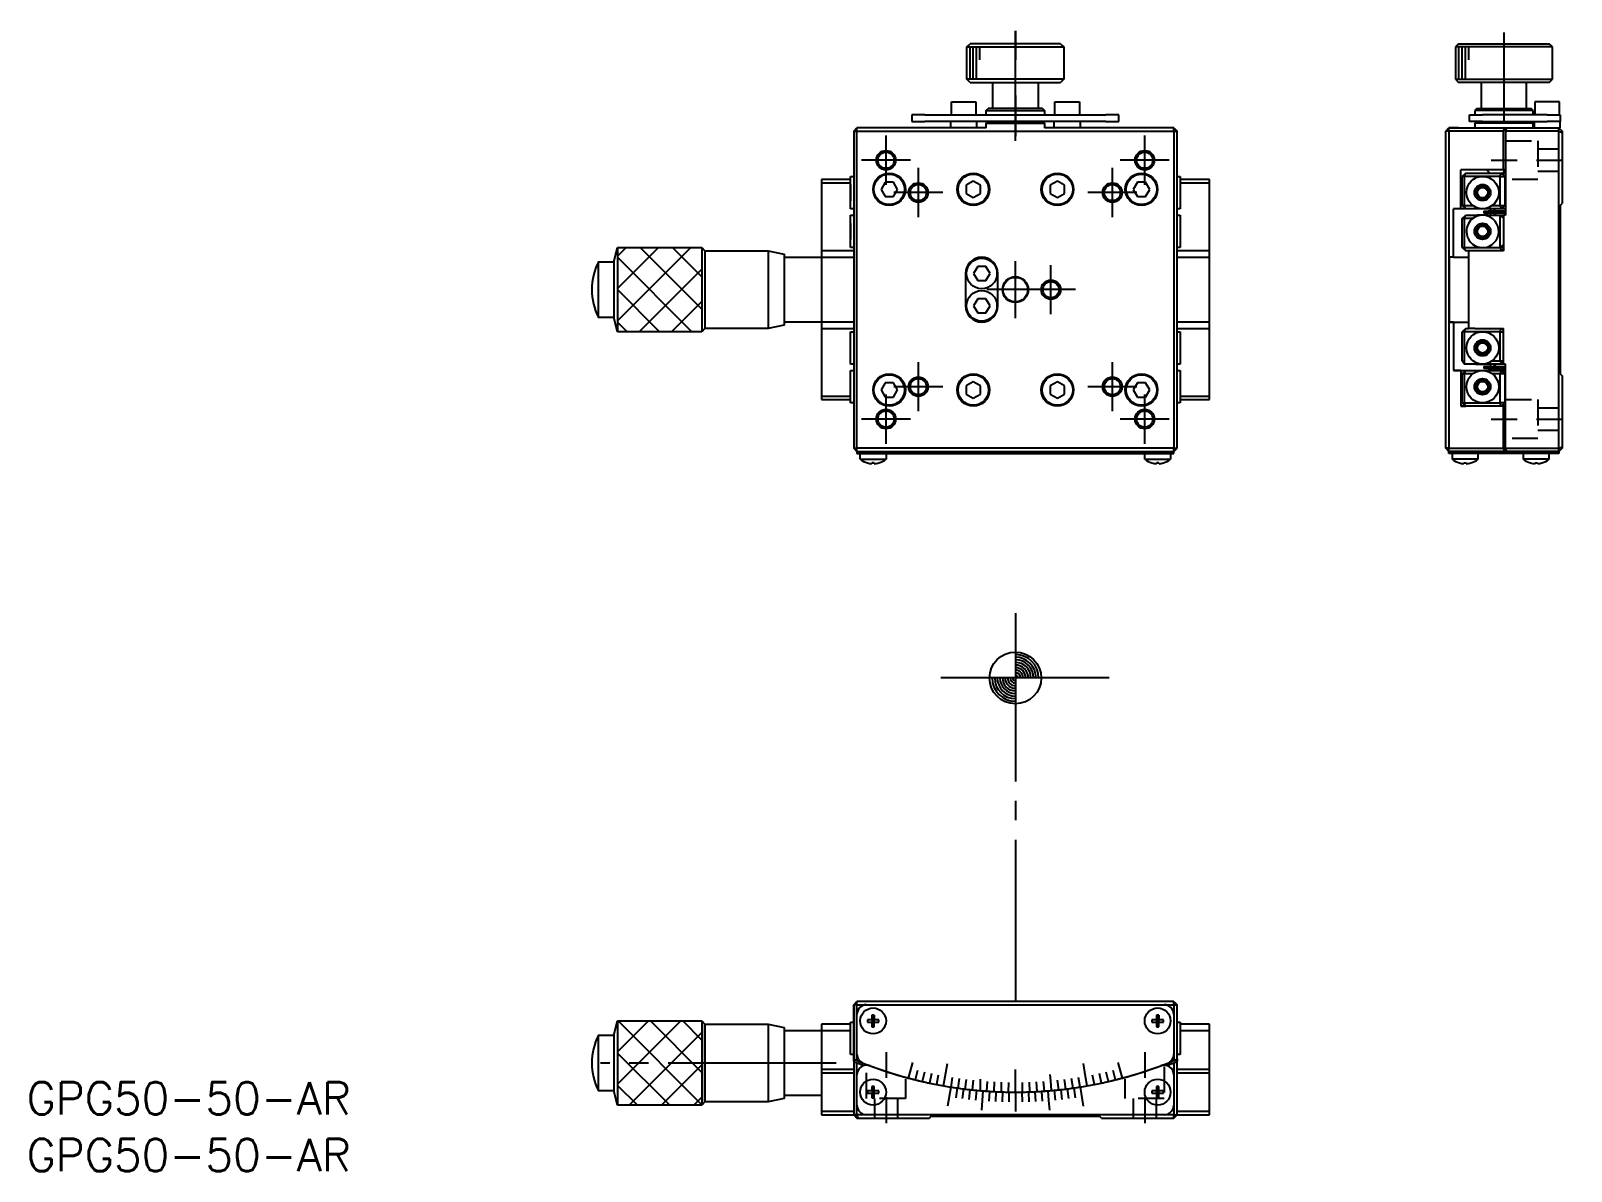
# Model space of a CAD drawing. Extents: x 37 to 156, y 145 to 233.
import ezdxf

# ---------------------------------------------------------------- set-up
doc = ezdxf.new("R2010")
doc.units = 0
doc.linetypes.add('CENTER', pattern=[17.5, 13, -1.5, 1.5, -1.5])
doc.linetypes.add('DASHED', pattern=[3.5, 2, -1.5])
doc.layers.get('0').update_dxf_attribs({"linetype": 'CONTINUOUS'})
doc.layers.add('CENTER', color=1, linetype='CENTER')
doc.styles.get("Standard").update_dxf_attribs({"font": 'txt.shx', "bigfont": '@extfont2.shx'})

msp = doc.modelspace()

# ---------------------------------------------------------------- linework, layer by layer
at = {"color": 7, "linetype": 'CONTINUOUS'}
for p, q in [((109.34, 231.94), (109.59, 232.19)), ((109.34, 231.94), (116.84, 231.94)), ((109.34, 229.44), (109.34, 231.94)), ((116.59, 232.19), (109.59, 232.19)), ((116.59, 232.19), (109.59, 232.19)), ((116.59, 232.19), (116.84, 231.94)), ((116.84, 231.94), (116.84, 229.44)), ((147.36, 232.19), (147.11, 231.94)), ((150.86, 231.94), (147.11, 231.94)), ((147.11, 231.94), (147.11, 229.44)), ((147.36, 232.19), (150.86, 232.19)), ((150.86, 232.19), (154.36, 232.19)), ((154.61, 231.94), (150.86, 231.94)), ((154.61, 231.94), (154.36, 232.19)), ((154.61, 229.44), (154.61, 231.94)), ((116.84, 229.44), (109.34, 229.44)), ((109.59, 229.19), (109.34, 229.44)), ((109.59, 229.19), (116.59, 229.19)), ((111.34, 227.19), (111.34, 229.19)), ((114.84, 229.19), (114.84, 227.19)), ((116.84, 229.44), (116.59, 229.19)), ((147.11, 229.44), (150.86, 229.44)), ((147.11, 229.44), (147.36, 229.19)), ((150.86, 229.19), (147.36, 229.19)), ((149.11, 229.19), (149.11, 227.19)), ((150.86, 229.44), (154.61, 229.44)), ((154.36, 229.19), (150.86, 229.19)), ((152.61, 227.19), (152.61, 229.19)), ((154.36, 229.19), (154.61, 229.44)), ((108.14, 227.69), (110.04, 227.69)), ((108.14, 226.69), (108.14, 227.69)), ((110.04, 227.69), (110.04, 226.69)), ((116.14, 227.69), (118.04, 227.69)), ((116.14, 226.69), (116.14, 227.69)), ((118.04, 227.69), (118.04, 226.69)), ((155.16, 227.69), (153.26, 227.69)), ((153.26, 227.69), (153.26, 226.69)), ((155.16, 226.69), (155.16, 227.69)), ((105.09, 226.69), (105.09, 226.19)), ((106.09, 226.69), (105.09, 226.69)), ((106.09, 226.69), (120.09, 226.69)), ((110.84, 227.04), (110.99, 227.19)), ((110.84, 227.04), (115.34, 227.04)), ((110.84, 226.69), (110.84, 227.04)), ((115.19, 227.19), (110.99, 227.19)), ((111.34, 227.19), (110.99, 227.19)), ((115.19, 227.19), (114.84, 227.19)), ((115.19, 227.19), (115.34, 227.04)), ((115.34, 227.04), (115.34, 226.69)), ((121.09, 226.69), (120.09, 226.69)), ((121.09, 226.19), (121.09, 226.69)), ((148.21, 226.19), (148.21, 226.69)), ((148.21, 226.69), (149.21, 226.69)), ((148.76, 227.19), (148.61, 227.04)), ((150.86, 227.04), (148.61, 227.04)), ((148.61, 227.04), (148.61, 226.69)), ((148.76, 227.19), (150.86, 227.19)), ((154.21, 226.69), (149.21, 226.69)), ((150.86, 227.19), (152.96, 227.19)), ((153.11, 227.04), (150.86, 227.04)), ((153.11, 227.04), (152.96, 227.19)), ((153.11, 226.69), (153.11, 227.04)), ((154.21, 226.69), (155.21, 226.69)), ((155.21, 226.69), (155.21, 226.19)), ((100.59, 225.44), (100.84, 225.69)), ((100.59, 225.44), (100.84, 225.44)), ((100.59, 225.44), (100.59, 200.94)), ((109.09, 225.69), (100.84, 225.69)), ((100.84, 225.44), (100.84, 225.69)), ((100.84, 225.44), (125.34, 225.44)), ((100.84, 200.94), (100.84, 225.44)), ((105.09, 226.19), (106.09, 226.19)), ((120.09, 226.19), (106.09, 226.19)), ((108.09, 225.69), (108.09, 226.19)), ((110.84, 225.69), (109.09, 225.69)), ((110.09, 226.19), (110.09, 225.69)), ((110.84, 226.04), (110.99, 226.19)), ((110.84, 226.04), (115.34, 226.04)), ((110.84, 225.69), (110.84, 226.04)), ((115.19, 226.19), (115.34, 226.04)), ((115.34, 226.04), (115.34, 225.69)), ((115.59, 225.69), (115.34, 225.69)), ((122.09, 225.69), (115.59, 225.69)), ((116.09, 225.69), (116.09, 226.19)), ((118.09, 226.19), (118.09, 225.69)), ((120.09, 226.19), (121.09, 226.19)), ((125.34, 225.69), (122.09, 225.69)), ((125.34, 225.44), (125.34, 225.69)), ((125.34, 225.69), (125.59, 225.44)), ((125.34, 225.44), (125.59, 225.44)), ((125.34, 225.44), (125.34, 200.94)), ((125.59, 200.94), (125.59, 225.44)), ((146.36, 225.44), (146.61, 225.69)), ((146.36, 225.44), (146.61, 225.69)), ((146.61, 225.44), (146.36, 225.44)), ((146.36, 200.94), (146.36, 225.44)), ((146.61, 225.44), (146.61, 225.69)), ((146.61, 225.69), (150.92, 225.69)), ((147.36, 225.69), (146.61, 225.69)), ((150.82, 225.44), (146.61, 225.44)), ((146.61, 225.44), (146.61, 200.94)), ((149.21, 226.19), (148.21, 226.19)), ((148.76, 226.19), (148.61, 226.04)), ((148.61, 226.04), (148.61, 225.69)), ((150.86, 226.04), (148.61, 226.04)), ((149.21, 226.19), (154.21, 226.19)), ((150.82, 222.44), (150.82, 225.44)), ((153.11, 226.04), (150.86, 226.04)), ((150.92, 225.69), (151.09, 225.69)), ((150.98, 225.44), (150.98, 218.94)), ((155.11, 225.44), (150.98, 225.44)), ((151.09, 225.69), (151.86, 225.69)), ((151.86, 225.69), (155.11, 225.69)), ((153.11, 226.04), (152.96, 226.19)), ((153.11, 225.69), (153.11, 226.04)), ((153.21, 226.19), (153.21, 225.69)), ((155.21, 226.19), (154.21, 226.19)), ((155.11, 225.69), (155.21, 225.69)), ((155.11, 225.44), (155.11, 225.69)), ((155.11, 225.69), (155.36, 225.44)), ((155.11, 221.44), (155.11, 225.44)), ((155.11, 225.44), (155.36, 225.33)), ((155.21, 225.69), (155.21, 226.19)), ((155.36, 225.44), (155.36, 225.33)), ((155.36, 225.33), (155.36, 219.84)), ((100.34, 221.69), (98.09, 221.69)), ((98.09, 221.69), (98.09, 221.44)), ((100.34, 220.69), (100.34, 221.94)), ((100.34, 219.44), (100.34, 221.94)), ((100.34, 221.94), (100.59, 221.94)), ((109.84, 221.57), (109.29, 221.25)), ((110.39, 221.25), (109.84, 221.57)), ((116.34, 221.57), (115.79, 221.25)), ((116.89, 221.25), (116.34, 221.57)), ((125.59, 221.94), (125.84, 221.94)), ((125.84, 221.94), (125.84, 219.44)), ((128.09, 221.69), (125.84, 221.69)), ((128.09, 221.44), (128.09, 221.69)), ((150.82, 222.44), (147.53, 222.44)), ((147.53, 219.44), (147.53, 222.44)), ((147.92, 222.19), (147.63, 221.94)), ((147.78, 221.94), (147.63, 221.94)), ((147.63, 219.69), (147.63, 221.94)), ((147.78, 221.94), (147.92, 222.19)), ((149.21, 221.94), (147.78, 221.94)), ((147.78, 221.94), (147.78, 219.69)), ((147.92, 222.19), (150.65, 222.19)), ((150.57, 221.94), (149.21, 221.94)), ((149.51, 222.44), (149.64, 222.31)), ((149.64, 222.31), (149.76, 222.19)), ((150.57, 221.94), (150.65, 222.19)), ((150.57, 221.94), (150.92, 221.94)), ((150.57, 219.69), (150.57, 221.94)), ((150.92, 221.94), (150.65, 222.19)), ((150.65, 222.19), (150.98, 222.19)), ((150.76, 222.19), (150.89, 222.31)), ((150.98, 222.44), (150.82, 222.44)), ((150.89, 222.31), (150.98, 222.41)), ((150.92, 221.94), (150.92, 219.69)), ((150.98, 221.94), (150.92, 221.94)), ((98.09, 221.44), (100.34, 221.44)), ((98.09, 221.44), (98.09, 216.19)), ((100.34, 221.31), (100.34, 220.69)), ((100.34, 221.31), (100.34, 220.06)), ((100.34, 219.44), (100.34, 220.69)), ((100.34, 220.69), (100.34, 220.06)), ((103.03, 221.49), (102.71, 220.94)), ((102.71, 220.94), (103.03, 220.39)), ((103.66, 221.49), (103.03, 221.49)), ((103.03, 220.39), (103.66, 220.39)), ((103.98, 220.94), (103.66, 221.49)), ((103.66, 220.39), (103.98, 220.94)), ((109.29, 221.25), (109.29, 220.62)), ((109.29, 220.62), (109.84, 220.3)), ((109.84, 220.3), (110.39, 220.62)), ((110.39, 220.62), (110.39, 221.25)), ((115.79, 221.25), (115.79, 220.62)), ((115.79, 220.62), (116.34, 220.3)), ((116.34, 220.3), (116.89, 220.62)), ((116.89, 220.62), (116.89, 221.25)), ((122.53, 221.49), (122.21, 220.94)), ((122.21, 220.94), (122.53, 220.39)), ((123.16, 221.49), (122.53, 221.49)), ((122.53, 220.39), (123.16, 220.39)), ((123.48, 220.94), (123.16, 221.49)), ((123.16, 220.39), (123.48, 220.94)), ((125.84, 221.44), (128.09, 221.44)), ((128.09, 216.19), (128.09, 221.44)), ((155.11, 204.94), (155.11, 221.44)), ((100.59, 219.44), (100.34, 219.44)), ((125.84, 219.44), (125.59, 219.44)), ((147.53, 219.44), (146.97, 219.44)), ((146.97, 215.69), (146.97, 219.44)), ((147.92, 219.44), (147.53, 219.44)), ((147.92, 219.44), (147.63, 219.69)), ((147.78, 219.69), (147.63, 219.69)), ((147.92, 219.44), (147.78, 219.69)), ((147.78, 219.69), (148.46, 219.69)), ((148.79, 219.44), (147.92, 219.44)), ((148.83, 219.5), (148.79, 219.44)), ((149.21, 219.44), (148.79, 219.44)), ((149.79, 219.44), (149.21, 219.44)), ((149.31, 219.26), (149.65, 219.26)), ((149.31, 219.26), (149.31, 219.11)), ((150.98, 219.26), (149.65, 219.26)), ((149.79, 219.44), (149.66, 219.52)), ((150.65, 219.44), (149.79, 219.44)), ((149.86, 219.26), (149.86, 219.44)), ((149.96, 219.69), (150.57, 219.69)), ((150.17, 219.44), (150.05, 219.26)), ((150.57, 219.69), (150.92, 219.69)), ((150.57, 219.69), (150.65, 219.44)), ((150.65, 219.44), (150.92, 219.69)), ((150.98, 219.44), (150.65, 219.44)), ((150.92, 219.69), (150.98, 219.69)), ((155.21, 219.69), (155.36, 219.84)), ((155.21, 219.69), (155.21, 206.69)), ((100.34, 217.69), (100.34, 218.94)), ((100.34, 216.44), (100.34, 218.94)), ((100.34, 218.94), (100.59, 218.94)), ((100.34, 218.31), (100.34, 217.69)), ((100.34, 218.31), (100.34, 217.06)), ((125.59, 218.94), (125.84, 218.94)), ((125.84, 218.94), (125.84, 216.44)), ((147.63, 218.69), (147.92, 218.94)), ((147.63, 218.69), (147.78, 218.69)), ((147.63, 216.44), (147.63, 218.69)), ((147.78, 218.69), (147.92, 218.94)), ((147.78, 218.69), (147.78, 216.44)), ((148.46, 218.69), (147.78, 218.69)), ((147.92, 218.94), (148.79, 218.94)), ((149.21, 218.94), (148.79, 218.94)), ((148.79, 218.94), (148.83, 218.88)), ((149.68, 218.94), (149.21, 218.94)), ((149.65, 219.11), (149.31, 219.11)), ((149.68, 218.94), (149.61, 218.87)), ((150.98, 219.11), (149.65, 219.11)), ((149.68, 218.94), (150.55, 218.94)), ((149.86, 218.94), (149.86, 219.11)), ((150.06, 219.11), (150.06, 219.11)), ((150.06, 219.11), (150.23, 218.94)), ((150.06, 219.11), (150.23, 218.94)), ((150.06, 219.11), (150.06, 219.11)), ((150.57, 218.92), (150.55, 218.94)), ((150.55, 218.94), (150.82, 218.94)), ((150.57, 216.44), (150.57, 218.92)), ((150.82, 218.75), (150.57, 218.92)), ((150.98, 218.94), (150.82, 218.94)), ((150.82, 218.94), (150.82, 216.19)), ((100.34, 216.44), (100.34, 217.69)), ((100.34, 217.69), (100.34, 217.06)), ((82.05, 215.34), (82.34, 216.44)), ((82.34, 216.44), (82.34, 209.94)), ((82.34, 216.44), (88.84, 216.44)), ((88.84, 216.44), (88.84, 209.94)), ((88.84, 216.44), (89.09, 216.19)), ((89.09, 216.19), (89.09, 210.19)), ((89.09, 216.19), (93.97, 216.19)), ((93.97, 216.19), (93.97, 210.19)), ((93.97, 216.19), (95.22, 215.94)), ((95.22, 215.94), (95.22, 210.44)), ((95.22, 215.69), (98.09, 215.69)), ((100.59, 216.19), (98.09, 216.19)), ((98.09, 216.19), (98.09, 215.69)), ((98.09, 215.69), (100.59, 215.69)), ((98.09, 215.69), (98.09, 210.69)), ((100.59, 216.44), (100.34, 216.44)), ((125.84, 216.44), (125.59, 216.44)), ((128.09, 216.19), (125.59, 216.19)), ((125.59, 215.69), (128.09, 215.69)), ((128.09, 215.69), (128.09, 216.19)), ((128.09, 210.69), (128.09, 215.69)), ((146.97, 215.69), (146.64, 215.69)), ((146.64, 215.69), (146.64, 210.69)), ((146.97, 215.69), (148.11, 215.69)), ((147.63, 216.44), (147.78, 216.44)), ((147.63, 216.44), (147.92, 216.19)), ((147.92, 216.19), (147.78, 216.44)), ((147.78, 216.44), (149.21, 216.44)), ((148.11, 216.19), (147.92, 216.19)), ((148.11, 216.19), (148.11, 215.69)), ((148.61, 216.19), (148.11, 216.19)), ((148.11, 215.69), (148.11, 211.94)), ((150.82, 216.19), (148.61, 216.19)), ((149.21, 216.44), (150.57, 216.44)), ((150.82, 216.62), (150.57, 216.46)), ((150.58, 216.39), (150.57, 216.44)), ((150.82, 216.44), (150.57, 216.44)), ((150.57, 216.44), (150.65, 216.19)), ((150.65, 216.19), (150.82, 216.34)), ((80.84, 215.34), (80.84, 211.04)), ((80.84, 215.34), (82.05, 215.34)), ((82.05, 215.34), (82.05, 211.04)), ((109.24, 214.44), (109.24, 211.94)), ((110.18, 214.99), (109.86, 214.44)), ((109.86, 214.44), (110.18, 213.89)), ((110.81, 214.99), (110.18, 214.99)), ((111.13, 214.44), (110.81, 214.99)), ((110.81, 213.89), (111.13, 214.44)), ((111.74, 211.94), (111.74, 214.44)), ((110.18, 213.89), (110.81, 213.89)), ((110.18, 212.49), (109.86, 211.94)), ((110.81, 212.49), (110.18, 212.49)), ((111.13, 211.94), (110.81, 212.49)), ((82.05, 211.04), (80.84, 211.04)), ((82.34, 209.94), (82.05, 211.04)), ((109.86, 211.94), (110.18, 211.39)), ((110.18, 211.39), (110.81, 211.39)), ((110.81, 211.39), (111.13, 211.94)), ((148.11, 211.94), (148.11, 210.69)), ((88.84, 209.94), (82.34, 209.94)), ((89.09, 210.19), (88.84, 209.94)), ((93.97, 210.19), (89.09, 210.19)), ((95.22, 210.44), (93.97, 210.19)), ((98.09, 210.69), (95.22, 210.69)), ((98.09, 210.69), (98.09, 210.19)), ((100.59, 210.69), (98.09, 210.69)), ((98.09, 210.19), (100.59, 210.19)), ((98.09, 210.19), (98.09, 204.94)), ((100.34, 208.69), (100.34, 209.94)), ((100.34, 209.94), (100.59, 209.94)), ((128.09, 210.69), (125.59, 210.69)), ((125.59, 210.19), (128.09, 210.19)), ((125.59, 209.94), (125.84, 209.94)), ((125.84, 209.94), (125.84, 207.44)), ((128.09, 210.19), (128.09, 210.69)), ((128.09, 204.94), (128.09, 210.19)), ((146.97, 210.69), (146.64, 210.69)), ((146.64, 210.69), (148.11, 210.69)), ((146.97, 210.69), (146.97, 206.94)), ((146.97, 210.69), (148.11, 210.69)), ((147.92, 210.19), (147.63, 209.94)), ((147.78, 209.94), (147.63, 209.94)), ((147.63, 207.69), (147.63, 209.94)), ((147.78, 209.94), (147.92, 210.19)), ((149.21, 209.94), (147.78, 209.94)), ((147.78, 209.94), (147.78, 207.46)), ((147.86, 210.69), (148.11, 210.69)), ((147.92, 210.19), (148.11, 210.19)), ((148.11, 210.69), (148.11, 210.19)), ((148.61, 210.19), (148.11, 210.19)), ((148.61, 210.19), (150.82, 210.19)), ((150.57, 209.94), (149.21, 209.94)), ((150.57, 209.94), (150.65, 210.19)), ((150.57, 209.94), (150.58, 209.98)), ((150.57, 207.69), (150.57, 209.94)), ((150.57, 209.94), (150.82, 209.94)), ((150.65, 210.19), (150.82, 210.03)), ((150.82, 207.44), (150.82, 210.19)), ((100.34, 207.44), (100.34, 208.69)), ((100.59, 207.44), (100.34, 207.44)), ((125.84, 207.44), (125.59, 207.44)), ((147.78, 207.46), (147.63, 207.69)), ((147.78, 207.46), (147.81, 207.44)), ((148.68, 207.44), (147.81, 207.44)), ((148.68, 207.44), (148.77, 207.52)), ((148.68, 207.44), (149.21, 207.44)), ((149.21, 207.44), (149.79, 207.44)), ((149.31, 207.26), (149.65, 207.26)), ((149.31, 207.26), (149.31, 207.11)), ((149.65, 207.26), (150.98, 207.26)), ((149.79, 207.44), (149.66, 207.52)), ((150.65, 207.44), (149.79, 207.44)), ((149.86, 207.26), (149.86, 207.44)), ((149.96, 207.69), (150.57, 207.69)), ((150.23, 207.44), (150.06, 207.27)), ((150.23, 207.44), (150.06, 207.27)), ((150.06, 207.27), (150.06, 207.26)), ((150.57, 207.69), (150.65, 207.44)), ((150.57, 207.69), (150.82, 207.69)), ((150.65, 207.44), (150.82, 207.59)), ((150.82, 207.44), (150.65, 207.44)), ((150.98, 207.44), (150.82, 207.44)), ((150.98, 200.94), (150.98, 207.44)), ((100.34, 205.69), (100.34, 206.94)), ((100.34, 206.94), (100.59, 206.94)), ((109.84, 206.07), (109.29, 205.75)), ((110.39, 205.75), (109.84, 206.07)), ((116.34, 206.07), (115.79, 205.75)), ((116.89, 205.75), (116.34, 206.07)), ((125.59, 206.94), (125.84, 206.94)), ((125.84, 206.94), (125.84, 204.44)), ((147.53, 206.94), (146.97, 206.94)), ((146.97, 206.94), (147.53, 206.94)), ((146.97, 206.94), (147.92, 206.94)), ((147.53, 206.94), (147.53, 204.19)), ((147.53, 206.94), (147.92, 206.94)), ((147.53, 206.94), (147.92, 206.94)), ((147.63, 206.69), (147.92, 206.94)), ((147.63, 206.69), (147.78, 206.69)), ((147.63, 204.44), (147.63, 206.69)), ((147.78, 206.69), (147.92, 206.94)), ((147.78, 206.69), (147.78, 204.44)), ((148.46, 206.69), (147.78, 206.69)), ((147.92, 206.94), (148.79, 206.94)), ((148.79, 206.94), (149.21, 206.94)), ((148.79, 206.94), (148.83, 206.88)), ((149.21, 206.94), (149.79, 206.94)), ((149.65, 207.11), (149.31, 207.11)), ((149.65, 207.11), (150.98, 207.11)), ((149.66, 206.85), (149.79, 206.94)), ((149.79, 206.94), (150.65, 206.94)), ((149.86, 206.94), (149.86, 207.11)), ((150.57, 206.69), (149.96, 206.69)), ((150.05, 207.11), (150.17, 206.94)), ((150.65, 206.94), (150.57, 206.69)), ((150.57, 204.44), (150.57, 206.69)), ((150.92, 206.69), (150.57, 206.69)), ((150.92, 206.69), (150.65, 206.94)), ((150.65, 206.94), (150.98, 206.94)), ((150.92, 206.69), (150.92, 204.44)), ((150.98, 206.69), (150.92, 206.69)), ((155.21, 206.69), (155.36, 206.54)), ((155.36, 206.54), (155.36, 201.04)), ((100.34, 204.94), (98.09, 204.94)), ((98.09, 204.94), (98.09, 204.69)), ((100.34, 204.44), (100.34, 205.69)), ((103.03, 205.99), (102.71, 205.44)), ((102.71, 205.44), (103.03, 204.89)), ((103.66, 205.99), (103.03, 205.99)), ((103.03, 204.89), (103.66, 204.89)), ((103.98, 205.44), (103.66, 205.99)), ((103.66, 204.89), (103.98, 205.44)), ((109.29, 205.75), (109.29, 205.12)), ((109.29, 205.12), (109.84, 204.8)), ((109.84, 204.8), (110.39, 205.12)), ((110.39, 205.12), (110.39, 205.75)), ((115.79, 205.75), (115.79, 205.12)), ((115.79, 205.12), (116.34, 204.8)), ((116.34, 204.8), (116.89, 205.12)), ((116.89, 205.12), (116.89, 205.75)), ((122.53, 205.99), (122.21, 205.44)), ((122.21, 205.44), (122.53, 204.89)), ((123.16, 205.99), (122.53, 205.99)), ((122.53, 204.89), (123.16, 204.89)), ((123.48, 205.44), (123.16, 205.99)), ((123.16, 204.89), (123.48, 205.44)), ((128.09, 204.94), (125.84, 204.94)), ((128.09, 204.69), (128.09, 204.94)), ((155.11, 200.94), (155.11, 204.94)), ((98.09, 204.69), (100.34, 204.69)), ((100.59, 204.44), (100.34, 204.44)), ((125.84, 204.44), (125.59, 204.44)), ((125.84, 204.69), (128.09, 204.69)), ((150.82, 204.19), (147.53, 204.19)), ((147.53, 204.19), (147.92, 204.19)), ((147.63, 204.44), (147.78, 204.44)), ((147.63, 204.44), (147.92, 204.19)), ((147.92, 204.19), (147.78, 204.44)), ((147.78, 204.44), (149.21, 204.44)), ((147.86, 204.19), (147.92, 204.19)), ((149.21, 204.44), (150.57, 204.44)), ((150.65, 204.19), (150.57, 204.44)), ((150.92, 204.44), (150.57, 204.44)), ((150.65, 204.19), (150.92, 204.44)), ((150.82, 200.94), (150.82, 204.19)), ((150.98, 204.19), (150.82, 204.19)), ((150.92, 204.44), (150.98, 204.44)), ((100.59, 200.94), (100.84, 200.94)), ((100.84, 200.69), (100.59, 200.94)), ((100.84, 200.69), (100.84, 200.94)), ((125.34, 200.94), (100.84, 200.94)), ((100.84, 200.69), (100.84, 200.54)), ((100.84, 200.69), (100.84, 200.54)), ((100.84, 200.69), (101.59, 200.69)), ((100.84, 200.54), (101.59, 200.54)), ((101.09, 200.09), (101.09, 200.54)), ((101.09, 200.09), (101.09, 200.54)), ((101.09, 200.09), (103.09, 200.09)), ((101.59, 200.69), (124.59, 200.69)), ((101.59, 200.69), (124.59, 200.69)), ((101.59, 200.54), (124.59, 200.54)), ((103.09, 200.54), (103.09, 200.09)), ((103.09, 200.54), (103.09, 200.09)), ((123.09, 200.09), (123.09, 200.54)), ((123.09, 200.09), (123.09, 200.54)), ((123.09, 200.09), (125.09, 200.09)), ((124.59, 200.69), (125.34, 200.69)), ((124.59, 200.54), (125.34, 200.54)), ((125.09, 200.54), (125.09, 200.09)), ((125.09, 200.54), (125.09, 200.09)), ((125.34, 200.94), (125.59, 200.94)), ((125.34, 200.69), (125.34, 200.94)), ((125.34, 200.69), (125.59, 200.94)), ((125.34, 200.54), (125.34, 200.69)), ((125.34, 200.54), (125.34, 200.69)), ((146.61, 200.94), (146.36, 200.94)), ((146.61, 200.69), (146.36, 200.94)), ((146.61, 200.94), (150.82, 200.94)), ((146.61, 200.69), (146.61, 200.94)), ((146.61, 200.54), (146.61, 200.69)), ((147.36, 200.69), (146.61, 200.69)), ((147.36, 200.54), (146.61, 200.54)), ((146.86, 200.54), (146.86, 200.09)), ((147.86, 200.09), (146.86, 200.09)), ((150.42, 200.69), (147.36, 200.69)), ((150.42, 200.69), (147.36, 200.69)), ((150.42, 200.54), (147.36, 200.54)), ((148.86, 200.09), (147.86, 200.09)), ((148.86, 200.09), (148.86, 200.54)), ((150.42, 200.69), (150.92, 200.69)), ((150.92, 200.69), (150.42, 200.69)), ((151.12, 200.54), (150.42, 200.54)), ((150.92, 200.69), (151.09, 200.69)), ((151.09, 200.69), (150.92, 200.69)), ((150.98, 200.94), (155.11, 200.94)), ((151.86, 200.69), (151.09, 200.69)), ((151.28, 200.54), (151.12, 200.54)), ((151.28, 200.69), (151.28, 200.54)), ((152.03, 200.54), (151.28, 200.54)), ((152.03, 200.69), (151.86, 200.69)), ((154.36, 200.69), (152.03, 200.69)), ((154.36, 200.69), (152.03, 200.69)), ((154.36, 200.54), (152.03, 200.54)), ((152.36, 200.54), (152.36, 200.09)), ((153.36, 200.09), (152.36, 200.09)), ((152.86, 200.94), (153.36, 200.94)), ((152.86, 200.94), (153.86, 200.94)), ((152.86, 200.94), (153.36, 200.94)), ((152.86, 200.94), (153.86, 200.94)), ((154.36, 200.09), (153.36, 200.09)), ((155.11, 200.69), (154.36, 200.69)), ((155.11, 200.54), (154.36, 200.54)), ((154.36, 200.09), (154.36, 200.54)), ((155.11, 200.94), (155.36, 201.04)), ((155.11, 200.69), (155.11, 200.94)), ((155.36, 200.94), (155.11, 200.69)), ((155.11, 200.69), (155.11, 200.54)), ((155.36, 201.04), (155.36, 200.94)), ((101.65, 199.8), (101.65, 199.8)), ((102.18, 199.8), (102, 199.8)), ((102, 199.8), (102, 199.74)), ((102.18, 199.74), (102.18, 199.8)), ((102.54, 199.8), (102.54, 199.8)), ((123.65, 199.8), (123.65, 199.8)), ((124.18, 199.8), (124, 199.8)), ((124, 199.8), (124, 199.74)), ((124.18, 199.74), (124.18, 199.8)), ((124.54, 199.8), (124.54, 199.8)), ((147.42, 199.8), (147.42, 199.8)), ((147.77, 199.8), (147.95, 199.8)), ((147.77, 199.74), (147.77, 199.8)), ((147.95, 199.8), (147.95, 199.74)), ((148.3, 199.8), (148.31, 199.8)), ((152.92, 199.8), (152.92, 199.8)), ((153.27, 199.8), (153.45, 199.8)), ((153.27, 199.74), (153.27, 199.8)), ((153.45, 199.8), (153.45, 199.74)), ((153.8, 199.8), (153.81, 199.8)), ((100.59, 157.94), (100.84, 158.19)), ((100.59, 157.94), (100.84, 158.19)), ((100.84, 157.94), (100.59, 157.94)), ((100.59, 157.94), (100.59, 153.73)), ((100.59, 157.57), (100.59, 157.94)), ((100.59, 157.57), (100.59, 157.91)), ((100.59, 157.57), (100.59, 157.91)), ((100.59, 157.02), (100.59, 157.57)), ((100.59, 157.02), (100.59, 157.57)), ((100.59, 157.02), (100.59, 157.57)), ((100.84, 157.94), (100.84, 158.19)), ((125.34, 158.19), (100.84, 158.19)), ((100.84, 157.19), (100.84, 157.94)), ((100.84, 157.94), (101.59, 157.94)), ((101.59, 157.94), (124.59, 157.94)), ((124.59, 157.94), (125.34, 157.94)), ((125.34, 157.94), (125.34, 158.19)), ((125.34, 158.19), (125.59, 157.94)), ((125.34, 157.94), (125.34, 157.19)), ((125.34, 157.94), (125.59, 157.94)), ((125.59, 153.73), (125.59, 157.94)), ((82.05, 155.59), (82.34, 156.69)), ((82.34, 156.69), (82.34, 150.19)), ((82.34, 156.69), (88.84, 156.69)), ((88.84, 156.69), (88.84, 150.19)), ((88.84, 156.69), (89.09, 156.44)), ((89.09, 156.44), (89.09, 150.44)), ((89.09, 156.44), (93.97, 156.44)), ((89.09, 150.44), (89.09, 156.44)), ((89.09, 156.44), (93.97, 156.44)), ((93.97, 156.44), (93.97, 150.44)), ((93.97, 156.44), (95.22, 156.19)), ((93.97, 156.44), (93.97, 150.44)), ((95.22, 156.19), (95.22, 150.69)), ((98.09, 156.44), (98.09, 155.94)), ((100.34, 156.44), (98.09, 156.44)), ((100.34, 154.09), (100.34, 156.59)), ((100.34, 156.59), (100.59, 156.59)), ((100.34, 156.44), (100.34, 156.59)), ((100.34, 156.59), (100.59, 156.59)), ((100.59, 156.77), (100.59, 157.02)), ((100.59, 153.73), (100.59, 157.02)), ((100.59, 156.77), (100.59, 157.02)), ((100.84, 154.13), (100.84, 157.19)), ((100.84, 154.13), (100.84, 157.19)), ((101.65, 156.78), (101.65, 156.6)), ((102, 156.78), (101.65, 156.78)), ((101.65, 156.6), (102, 156.6)), ((102.18, 157.13), (102, 157.13)), ((102, 157.13), (102, 156.78)), ((102.01, 156.77), (102, 156.78)), ((102, 156.6), (102, 156.24)), ((102.01, 156.6), (102, 156.6)), ((102, 156.24), (102.18, 156.24)), ((102.01, 156.77), (102.01, 156.6)), ((102.18, 156.77), (102.01, 156.77)), ((102.01, 156.6), (102.18, 156.6)), ((102.18, 156.78), (102.18, 157.13)), ((102.18, 157.13), (102.18, 156.78)), ((102.54, 156.78), (102.18, 156.78)), ((102.18, 156.77), (102.18, 156.78)), ((102.18, 156.6), (102.18, 156.77)), ((102.18, 156.6), (102.54, 156.6)), ((102.18, 156.24), (102.18, 156.6)), ((102.18, 156.24), (102.18, 156.6)), ((102.18, 156.6), (102.18, 156.6)), ((102.54, 156.6), (102.54, 156.78)), ((123.65, 156.78), (123.65, 156.6)), ((124, 156.78), (123.65, 156.78)), ((123.65, 156.6), (124, 156.6)), ((124.18, 157.13), (124, 157.13)), ((124, 157.13), (124, 156.78)), ((124.01, 156.77), (124, 156.78)), ((124, 156.6), (124, 156.24)), ((124.01, 156.6), (124, 156.6)), ((124, 156.24), (124.18, 156.24)), ((124.01, 156.77), (124.01, 156.6)), ((124.18, 156.77), (124.01, 156.77)), ((124.01, 156.6), (124.18, 156.6)), ((124.18, 156.78), (124.18, 157.13)), ((124.18, 157.13), (124.18, 156.78)), ((124.54, 156.78), (124.18, 156.78)), ((124.18, 156.77), (124.18, 156.78)), ((124.18, 156.6), (124.18, 156.77)), ((124.18, 156.6), (124.54, 156.6)), ((124.18, 156.24), (124.18, 156.6)), ((124.18, 156.24), (124.18, 156.6)), ((124.18, 156.6), (124.18, 156.6)), ((124.54, 156.6), (124.54, 156.78)), ((125.34, 157.19), (125.34, 154.13)), ((125.59, 156.59), (125.84, 156.59)), ((125.59, 156.59), (125.84, 156.59)), ((125.84, 156.59), (125.84, 154.09)), ((125.84, 156.59), (125.84, 156.44)), ((128.09, 156.44), (125.84, 156.44)), ((128.09, 155.94), (128.09, 156.44)), ((80.84, 155.59), (80.84, 151.29)), ((80.84, 155.59), (82.05, 155.59)), ((82.05, 155.59), (82.05, 151.29)), ((95.22, 155.94), (98.09, 155.94)), ((98.09, 155.94), (98.09, 152.94)), ((98.09, 155.94), (100.34, 155.94)), ((125.84, 155.94), (128.09, 155.94)), ((128.09, 152.94), (128.09, 155.94)), ((100.59, 154.09), (100.34, 154.09)), ((100.59, 153.57), (100.59, 153.73)), ((100.84, 153.62), (100.84, 154.13)), ((125.34, 154.13), (125.34, 153.62)), ((125.84, 154.09), (125.59, 154.09)), ((125.59, 153.73), (125.59, 153.57)), ((100.59, 152.94), (98.09, 152.94)), ((98.09, 152.94), (98.09, 152.69)), ((98.09, 152.69), (100.59, 152.69)), ((98.09, 152.69), (98.09, 149.69)), ((100.59, 153.57), (100.59, 149.44)), ((100.84, 152.52), (100.84, 153.46)), ((100.84, 150.19), (100.84, 152.52)), ((125.1, 153.53), (125.1, 153.52)), ((125.34, 153.46), (125.34, 152.52)), ((125.34, 152.52), (125.34, 150.19)), ((125.59, 149.44), (125.59, 153.57)), ((128.09, 152.94), (125.59, 152.94)), ((125.59, 152.69), (128.09, 152.69)), ((128.09, 152.69), (128.09, 152.94)), ((128.09, 149.69), (128.09, 152.69)), ((82.05, 151.29), (80.84, 151.29)), ((82.34, 150.19), (82.05, 151.29)), ((101.65, 151.28), (101.65, 151.1)), ((102, 151.28), (101.65, 151.28)), ((102.18, 151.63), (102, 151.63)), ((102, 151.63), (102, 151.28)), ((102.01, 151.27), (102, 151.28)), ((102.01, 151.27), (102.01, 151.1)), ((102.18, 151.27), (102.01, 151.27)), ((102.18, 151.28), (102.18, 151.63)), ((102.54, 151.28), (102.18, 151.28)), ((102.18, 151.27), (102.18, 151.28)), ((102.18, 151.1), (102.18, 151.27)), ((102.54, 151.1), (102.54, 151.28)), ((110.49, 151.29), (110.49, 151.29)), ((115.69, 151.29), (115.69, 151.29)), ((123.65, 151.28), (123.65, 151.1)), ((124, 151.28), (123.65, 151.28)), ((124.18, 151.63), (124, 151.63)), ((124, 151.63), (124, 151.28)), ((124.01, 151.27), (124, 151.28)), ((124.18, 151.27), (124.01, 151.27)), ((124.01, 151.27), (124.01, 151.1)), ((124.18, 151.28), (124.18, 151.63)), ((124.54, 151.28), (124.18, 151.28)), ((124.18, 151.27), (124.18, 151.28)), ((124.18, 151.1), (124.18, 151.27)), ((124.54, 151.1), (124.54, 151.28)), ((88.84, 150.19), (82.34, 150.19)), ((89.09, 150.44), (88.84, 150.19)), ((93.97, 150.44), (89.09, 150.44)), ((93.97, 150.44), (89.09, 150.44)), ((95.22, 150.69), (93.97, 150.44)), ((98.09, 150.94), (95.22, 150.94)), ((100.84, 149.44), (100.84, 150.19)), ((101.65, 151.1), (102, 151.1)), ((102, 151.1), (102, 150.74)), ((102.01, 151.1), (102, 151.1)), ((102, 150.74), (102.18, 150.74)), ((102.01, 151.1), (102.18, 151.1)), ((102.18, 151.1), (102.54, 151.1)), ((102.18, 150.74), (102.18, 151.1)), ((102.18, 151.1), (102.18, 151.1)), ((123.65, 151.1), (124, 151.1)), ((124, 151.1), (124, 150.74)), ((124.01, 151.1), (124, 151.1)), ((124, 150.74), (124.18, 150.74)), ((124.01, 151.1), (124.18, 151.1)), ((124.18, 151.1), (124.54, 151.1)), ((124.18, 150.74), (124.18, 151.1)), ((124.18, 151.1), (124.18, 151.1)), ((125.34, 150.19), (125.34, 149.44)), ((100.59, 149.69), (98.09, 149.69)), ((98.09, 149.69), (98.09, 149.44)), ((98.09, 149.44), (100.59, 149.44)), ((100.84, 149.44), (100.59, 149.44)), ((100.59, 149.44), (100.84, 149.19)), ((101.59, 149.44), (100.84, 149.44)), ((100.95, 149.19), (100.84, 149.44)), ((100.84, 149.19), (100.95, 149.19)), ((100.95, 149.19), (106.44, 149.19)), ((124.59, 149.44), (101.59, 149.44)), ((106.59, 149.34), (106.44, 149.19)), ((106.59, 149.34), (119.59, 149.34)), ((119.74, 149.19), (119.59, 149.34)), ((119.74, 149.19), (125.34, 149.19)), ((125.34, 149.44), (124.59, 149.44)), ((125.34, 149.44), (125.59, 149.44)), ((125.34, 149.19), (125.34, 149.44)), ((125.34, 149.19), (125.59, 149.44)), ((128.09, 149.69), (125.59, 149.69)), ((125.59, 149.44), (128.09, 149.44)), ((128.09, 149.44), (128.09, 149.69))]:
    msp.add_line(p, q, dxfattribs=at)
at = {"color": 3, "linetype": 'CONTINUOUS'}
for p, q in [((109.59, 229.44), (109.59, 231.94)), ((109.84, 229.44), (109.84, 231.94)), ((110.09, 229.44), (110.09, 231.94)), ((110.34, 230.94), (110.34, 231.94)), ((147.36, 231.94), (147.36, 229.44)), ((147.61, 231.94), (147.61, 229.44)), ((147.86, 231.94), (147.86, 229.44)), ((148.11, 231.94), (148.11, 230.94)), ((150.89, 222.31), (150.89, 222.44)), ((148.67, 221.47), (148.67, 221.47)), ((88.01, 216.44), (82.34, 210.77)), ((85.51, 216.44), (82.34, 213.27)), ((83.01, 216.44), (82.34, 215.77)), ((88.09, 209.94), (82.34, 215.69)), ((88.84, 211.69), (84.09, 216.44)), ((88.84, 214.19), (86.59, 216.44)), ((88.84, 214.77), (84.01, 209.94)), ((85.59, 209.94), (82.34, 213.19)), ((88.84, 212.27), (86.51, 209.94)), ((83.09, 209.94), (82.34, 210.69)), ((87.23, 156.69), (82.34, 151.8)), ((84.73, 156.69), (82.34, 154.3)), ((88.84, 150.21), (82.37, 156.69)), ((88.84, 152.71), (84.87, 156.69)), ((88.84, 155.21), (87.37, 156.69)), ((88.84, 155.8), (83.23, 150.19)), ((86.37, 150.19), (82.34, 154.21)), ((88.84, 153.3), (85.73, 150.19)), ((105.13, 153.48), (104.81, 152.28)), ((105.53, 152.86), (105.35, 152.14)), ((106.06, 152.74), (105.89, 152.01)), ((106.6, 152.62), (106.44, 151.89)), ((107.13, 152.51), (106.99, 151.77)), ((107.67, 152.41), (107.84, 153.4)), ((113.09, 151.19), (113.09, 152.94)), ((115.82, 152.05), (115.77, 152.55)), ((118.52, 152.41), (118.35, 153.4)), ((119.2, 151.77), (119.06, 152.51)), ((119.75, 151.89), (119.59, 152.62)), ((120.29, 152.01), (120.12, 152.74)), ((120.83, 152.14), (120.65, 152.86)), ((121.38, 152.28), (121.05, 153.48)), ((83.87, 150.19), (82.34, 151.71)), ((107.54, 151.67), (107.67, 152.41)), ((108.09, 151.58), (107.85, 150.1)), ((108.2, 152.32), (108.09, 151.58)), ((108.58, 151.51), (108.48, 150.76)), ((108.74, 152.24), (108.64, 151.5)), ((109.08, 151.44), (108.99, 150.69)), ((109.28, 152.17), (109.19, 151.42)), ((109.58, 151.38), (109.5, 150.63)), ((109.83, 152.11), (109.75, 151.36)), ((110.08, 151.33), (110.01, 150.58)), ((110.38, 152.18), (110.38, 151.69)), ((110.38, 151.69), (110.38, 151.55)), ((110.38, 151.55), (110.38, 151.3)), ((110.58, 151.28), (110.52, 150.54)), ((110.91, 152.01), (110.86, 151.26)), ((111.08, 151.25), (111.04, 150.5)), ((111.46, 151.98), (111.42, 151.23)), ((112, 151.95), (111.98, 151.21)), ((112.55, 151.94), (112.53, 151.19)), ((113.65, 151.19), (113.64, 151.94)), ((114.21, 151.21), (114.18, 151.95)), ((114.77, 151.23), (114.73, 151.98)), ((115.1, 151.25), (115.15, 150.5)), ((115.33, 151.26), (115.27, 152.01)), ((115.6, 151.28), (115.66, 150.54)), ((115.88, 151.31), (115.82, 152.05)), ((116.1, 151.33), (116.17, 150.58)), ((116.44, 151.36), (116.36, 152.11)), ((116.6, 151.38), (116.69, 150.63)), ((116.99, 151.42), (116.9, 152.17)), ((117.1, 151.44), (117.2, 150.69)), ((117.55, 151.5), (117.44, 152.24)), ((117.6, 151.51), (117.71, 150.76)), ((118.1, 151.58), (117.98, 152.32)), ((118.1, 151.58), (118.33, 150.1)), ((118.65, 151.67), (118.52, 152.41)), ((88.84, 150.8), (88.23, 150.19)), ((110.52, 150.54), (110.46, 149.79)), ((111.59, 151.22), (111.55, 150.47)), ((112.09, 151.2), (112.06, 150.45)), ((112.59, 151.19), (112.58, 150.44)), ((113.09, 151.19), (113.09, 150.44)), ((113.09, 150.44), (113.09, 149.69)), ((113.6, 151.19), (113.61, 150.44)), ((114.1, 151.2), (114.12, 150.45)), ((114.6, 151.22), (114.64, 150.47)), ((115.66, 150.54), (115.72, 149.79))]:
    msp.add_line(p, q, dxfattribs=at)
at = {"color": 3, "linetype": 'DASHED'}
for p, q in [((150.98, 224.69), (153.49, 224.69)), ((153.49, 224.69), (153.49, 221.69)), ((153.49, 224.06), (155.11, 224.06)), ((153.49, 221.69), (151.01, 221.69)), ((155.11, 222.31), (153.49, 222.31)), ((150.98, 204.69), (153.49, 204.69)), ((153.49, 204.69), (153.49, 201.69)), ((153.49, 204.06), (155.11, 204.06)), ((153.49, 201.69), (151.01, 201.69)), ((155.11, 202.31), (153.49, 202.31)), ((101.59, 150.69), (101.59, 153.16)), ((124.59, 153.16), (124.59, 150.69)), ((104.59, 152.18), (104.59, 150.69)), ((121.59, 150.69), (121.59, 152.18)), ((104.59, 150.69), (101.59, 150.69)), ((102.22, 149.19), (102.22, 150.69)), ((103.97, 150.69), (103.97, 149.19)), ((124.59, 150.69), (121.59, 150.69)), ((122.22, 149.19), (122.22, 150.69)), ((123.97, 150.69), (123.97, 149.19))]:
    msp.add_line(p, q, dxfattribs=at)
at = {"color": 1, "linetype": 'DASHED'}
for p, q in [((149.88, 223.19), (156.06, 223.19)), ((149.88, 203.19), (156.06, 203.19)), ((103.09, 154.29), (103.09, 148.11)), ((123.09, 154.29), (123.09, 148.11))]:
    msp.add_line(p, q, dxfattribs=at)
at = {"color": 3, "linetype": 'CONTINUOUS'}
for centre, radius in [((103.09, 223.19), 0.75), ((123.09, 223.19), 0.75), ((105.59, 220.69), 0.75), ((120.59, 220.69), 0.75), ((149.21, 220.69), 0.5), ((149.21, 217.69), 0.5), ((115.84, 213.19), 0.75), ((149.21, 208.69), 0.5), ((105.59, 205.69), 0.75), ((120.59, 205.69), 0.75), ((149.21, 205.69), 0.5), ((103.09, 203.19), 0.75), ((123.09, 203.19), 0.75)]:
    msp.add_circle(centre, radius, dxfattribs=at)
at = {"color": 7, "linetype": 'CONTINUOUS'}
for centre, radius in [((103.09, 223.19), 0.625), ((123.09, 223.19), 0.625), ((103.34, 220.94), 1.25), ((103.34, 220.94), 1.18), ((109.84, 220.94), 1.25), ((109.84, 220.94), 1.18), ((116.34, 220.94), 1.25), ((116.34, 220.94), 1.18), ((122.84, 220.94), 1.25), ((122.84, 220.94), 1.18), ((149.21, 220.69), 1.25), ((105.59, 220.69), 0.625), ((120.59, 220.69), 0.625), ((149.21, 220.69), 0.625), ((149.21, 220.69), 0.4), ((149.21, 217.69), 0.625), ((149.21, 217.69), 0.4), ((110.49, 214.44), 1.18), ((113.09, 213.19), 1), ((113.09, 213.19), 0.95), ((115.84, 213.19), 0.625), ((110.49, 211.94), 1.18), ((149.21, 208.69), 1.25), ((149.21, 208.69), 0.625), ((149.21, 208.69), 0.4), ((103.34, 205.44), 1.25), ((103.34, 205.44), 1.18), ((105.59, 205.69), 0.625), ((109.84, 205.44), 1.25), ((109.84, 205.44), 1.18), ((116.34, 205.44), 1.25), ((116.34, 205.44), 1.18), ((120.59, 205.69), 0.625), ((122.84, 205.44), 1.25), ((122.84, 205.44), 1.18), ((149.21, 205.69), 1.25), ((149.21, 205.69), 0.625), ((149.21, 205.69), 0.4), ((103.09, 203.19), 0.625), ((123.09, 203.19), 0.625), ((113.09, 183.19), 2), ((102.09, 156.69), 1), ((124.09, 156.69), 1), ((102.09, 151.19), 1), ((124.09, 151.19), 1)]:
    msp.add_circle(centre, radius, dxfattribs=at)
for centre, radius, start, end in [((121.36, 237.94), 32, 337.0066, 337.492), ((121.36, 237.94), 32.15, 337.12, 337.6027), ((149.21, 217.69), 1.25, 71.3667, 180), ((149.21, 217.69), 1.25, 180, 71.3667), ((110.49, 214.44), 1.25, 0, 180), ((85.22, 213.19), 4.87, 153.8162, 206.1838), ((110.49, 211.94), 1.25, 180, 0), ((102.09, 201.34), 1.6, 231.3178, 253.8775), ((102.09, 201.34), 1.6, 286.1225, 308.6822), ((124.09, 201.34), 1.6, 231.3178, 253.8775), ((124.09, 201.34), 1.6, 286.1225, 308.6822), ((147.86, 201.34), 1.6, 231.3178, 253.8775), ((147.86, 201.34), 1.6, 286.1225, 308.6822), ((121.36, 188.44), 32, 22.508, 22.9934), ((121.36, 188.44), 32.15, 22.3973, 22.88), ((153.36, 201.34), 1.6, 231.3178, 253.8775), ((153.36, 201.34), 1.6, 286.1225, 308.6822), ((102.09, 201.34), 1.6, 253.8933, 266.7703), ((102.09, 201.34), 1.6, 273.2297, 286.1067), ((124.09, 201.34), 1.6, 253.8933, 266.7703), ((124.09, 201.34), 1.6, 273.2297, 286.1067), ((147.86, 201.34), 1.6, 253.8933, 266.7703), ((147.86, 201.34), 1.6, 273.2297, 286.1067), ((153.36, 201.34), 1.6, 253.8933, 266.7703), ((153.36, 201.34), 1.6, 273.2297, 286.1067), ((113.09, 183.19), 1.8, 0, 90), ((113.09, 183.19), 1.6, 0, 90), ((113.09, 183.19), 1.4, 0, 90), ((113.09, 183.19), 1.2, 0, 90), ((113.09, 183.19), 1, 0, 90), ((113.09, 183.19), 0.8, 359.9999, 90.0002), ((113.09, 183.19), 0.6, 0, 90.0001), ((113.09, 183.19), 0.4, 0, 90), ((113.09, 183.19), 1.8, 180, 270), ((113.09, 183.19), 1.6, 180, 270), ((113.09, 183.19), 1.4, 180, 270), ((113.09, 183.19), 1.2, 180, 270), ((113.09, 183.19), 1, 180, 270), ((113.09, 183.19), 0.8, 180.0001, 269.9998), ((113.09, 183.19), 0.6, 180, 270.0001), ((113.09, 183.19), 0.4, 180, 270), ((113.09, 183.19), 0.2, 180, 270), ((113.09, 183.19), 0.2, 0, 90), ((101.59, 157.19), 0.75, 90, 180), ((124.59, 157.19), 0.75, 0, 90), ((85.22, 153.44), 4.87, 153.8162, 206.1838), ((113.09, 183.19), 32, 247.0066, 247.492), ((101.59, 154.13), 0.75, 180, 248.4077), ((113.09, 183.19), 32, 247.492, 248.4077), ((124.59, 154.13), 0.75, 291.5923, 0), ((113.09, 183.19), 32, 291.5923, 292.508), ((113.09, 183.19), 32, 292.508, 292.9934), ((113.09, 183.19), 32.15, 247.12, 247.6027), ((113.09, 183.19), 32.15, 247.6027, 248.648), ((101.59, 152.52), 0.75, 69.4426, 180), ((113.09, 183.19), 32, 248.4077, 249.4426), ((113.09, 183.19), 32, 248.4077, 249.4426), ((113.09, 183.19), 32, 249.4426, 255.0597), ((113.09, 183.19), 32, 249.4426, 255), ((113.09, 183.19), 32, 249.4426, 290.5574), ((113.09, 183.19), 32, 285, 290.5574), ((113.09, 183.19), 32, 285, 290.5574), ((113.09, 183.19), 32, 290.5574, 291.5923), ((113.09, 183.19), 32, 290.5574, 291.5923), ((124.59, 152.52), 0.75, 0, 110.5574), ((113.09, 183.19), 32.15, 291.352, 292.3973), ((113.09, 183.19), 32.15, 292.3973, 292.88), ((113.09, 183.19), 32, 255, 256), ((113.09, 183.19), 32, 255.0597, 256), ((113.09, 183.19), 32, 256, 257), ((113.09, 183.19), 32, 256, 257), ((113.09, 183.19), 32, 257, 258), ((113.09, 183.19), 32, 257, 258), ((113.09, 183.19), 32, 258, 259), ((113.09, 183.19), 32, 258, 259), ((113.09, 183.19), 32, 259, 260), ((113.09, 183.19), 32, 259, 260), ((113.09, 183.19), 32, 260, 261), ((113.09, 183.19), 32, 260, 261), ((113.09, 183.19), 32, 261, 261.9), ((113.09, 183.19), 32, 261, 261.9), ((113.09, 183.19), 32, 261.9, 262), ((113.09, 183.19), 32, 261.9, 262), ((113.09, 183.19), 32, 262, 262.8), ((113.09, 183.19), 32, 262, 262.8), ((113.09, 183.19), 32, 262.8, 263), ((113.09, 183.19), 32, 262.8, 263), ((113.09, 183.19), 32, 263, 263.7), ((113.09, 183.19), 32, 263, 263.7), ((113.09, 183.19), 32, 263.7, 264), ((113.09, 183.19), 32, 263.7, 264), ((113.09, 183.19), 32, 264, 264.6), ((113.09, 183.19), 32, 264, 264.6), ((113.09, 183.19), 32, 264.6, 265), ((113.09, 183.19), 32, 264.6, 265), ((113.09, 183.19), 32, 265, 265.5), ((113.09, 183.19), 32, 265, 265.5), ((113.09, 183.19), 32, 265.5, 266), ((113.09, 183.19), 32, 265.5, 266), ((113.09, 183.19), 32, 266, 266.4), ((113.09, 183.19), 32, 266, 266.4), ((113.09, 183.19), 32, 266.4, 267), ((113.09, 183.19), 32, 266.4, 267), ((113.09, 183.19), 32, 273, 273.6), ((113.09, 183.19), 32, 273, 273.6), ((113.09, 183.19), 32, 273.6, 274), ((113.09, 183.19), 32, 273.6, 274), ((113.09, 183.19), 32, 274, 274.5), ((113.09, 183.19), 32, 274, 274.5), ((113.09, 183.19), 32, 274.5, 275), ((113.09, 183.19), 32, 274.5, 275), ((113.09, 183.19), 32, 275, 275.4), ((113.09, 183.19), 32, 275, 275.4), ((113.09, 183.19), 32, 275.4, 276), ((113.09, 183.19), 32, 275.4, 276), ((113.09, 183.19), 32, 276, 276.3), ((113.09, 183.19), 32, 276, 276.3), ((113.09, 183.19), 32, 276.3, 277), ((113.09, 183.19), 32, 276.3, 277), ((113.09, 183.19), 32, 277, 277.2), ((113.09, 183.19), 32, 277, 277.1666), ((113.09, 183.19), 32, 277.1666, 278), ((113.09, 183.19), 32, 277.2, 278), ((113.09, 183.19), 32, 278, 278.1), ((113.09, 183.19), 32, 278, 278.1), ((113.09, 183.19), 32, 278.1, 279), ((113.09, 183.19), 32, 278.1, 279), ((113.09, 183.19), 32, 279, 280), ((113.09, 183.19), 32, 279, 280), ((113.09, 183.19), 32, 280, 281), ((113.09, 183.19), 32, 280, 281), ((113.09, 183.19), 32, 281, 282), ((113.09, 183.19), 32, 281, 282), ((113.09, 183.19), 32, 282, 283), ((113.09, 183.19), 32, 282, 283), ((113.09, 183.19), 32, 283, 284), ((113.09, 183.19), 32, 283, 284), ((113.09, 183.19), 32, 284, 285), ((113.09, 183.19), 32, 284, 285), ((101.59, 150.19), 0.75, 180, 270), ((113.09, 183.19), 32, 267, 267.3), ((113.09, 183.19), 32, 267, 267.3), ((113.09, 183.19), 32, 267.3, 268), ((113.09, 183.19), 32, 267.3, 268), ((113.09, 183.19), 32, 268, 268.2), ((113.09, 183.19), 32, 268, 268.2), ((113.09, 183.19), 32, 268.2, 269), ((113.09, 183.19), 32, 268.2, 269), ((113.09, 183.19), 32, 269, 269.1), ((113.09, 183.19), 32, 269, 269.1), ((113.09, 183.19), 32, 269.1, 270), ((113.09, 183.19), 32, 269.1, 270), ((113.09, 183.19), 32, 270, 270.9), ((113.09, 183.19), 32, 270, 270.9), ((113.09, 183.19), 32, 270.9, 271), ((113.09, 183.19), 32, 270.9, 271), ((113.09, 183.19), 32, 271, 271.8), ((113.09, 183.19), 32, 271, 271.8), ((113.09, 183.19), 32, 271.8, 272), ((113.09, 183.19), 32, 271.8, 272), ((113.09, 183.19), 32, 272, 272.7), ((113.09, 183.19), 32, 272, 272.7), ((113.09, 183.19), 32, 272.7, 273), ((113.09, 183.19), 32, 272.7, 273), ((124.59, 150.19), 0.75, 270, 0)]:
    msp.add_arc(centre, radius, start, end, dxfattribs=at)
at = {"layer": 'CENTER', "color": 1, "linetype": 'CENTER'}
for p, q in [((113.09, 233.19), (113.09, 230.94)), ((113.09, 224.69), (113.09, 233.19)), ((113.09, 228.44), (113.09, 232.94)), ((150.86, 233.06), (150.86, 226.09)), ((113.09, 228.19), (113.09, 230.44)), ((113.09, 226.19), (113.09, 230.19)), ((113.09, 228.19), (113.09, 226.04)), ((113.09, 225.69), (113.09, 228.04)), ((113.09, 227.19), (113.09, 225.04)), ((113.09, 224.69), (113.09, 227.04)), ((103.09, 221.29), (103.09, 225.09)), ((123.09, 221.29), (123.09, 225.09)), ((104.99, 223.19), (101.19, 223.19)), ((124.99, 223.19), (121.19, 223.19)), ((105.59, 218.79), (105.59, 222.59)), ((120.59, 218.79), (120.59, 222.59)), ((107.49, 220.69), (103.69, 220.69)), ((122.49, 220.69), (118.69, 220.69)), ((113.09, 210.99), (113.09, 215.39)), ((115.84, 211.29), (115.84, 215.09)), ((115.29, 213.19), (110.89, 213.19)), ((117.74, 213.19), (113.94, 213.19)), ((105.59, 203.79), (105.59, 207.59)), ((120.59, 203.79), (120.59, 207.59)), ((103.09, 201.29), (103.09, 205.09)), ((107.49, 205.69), (103.69, 205.69)), ((122.49, 205.69), (118.69, 205.69)), ((123.09, 201.29), (123.09, 205.09)), ((104.99, 203.19), (101.19, 203.19)), ((124.99, 203.19), (121.19, 203.19)), ((113.09, 188.19), (113.09, 158.19)), ((120.34, 183.19), (105.84, 183.19)), ((99.24, 153.44), (81.02, 153.44))]:
    msp.add_line(p, q, dxfattribs=at)

# ---------------------------------------------------------------- texts
at = {"color": 7}
for p in [(36.65, 149.47), (36.65, 145.08)]:
    msp.add_text('GPG50-50-AR', height=2.5, dxfattribs=at).set_placement(p)

doc.saveas('drawing.dxf')
